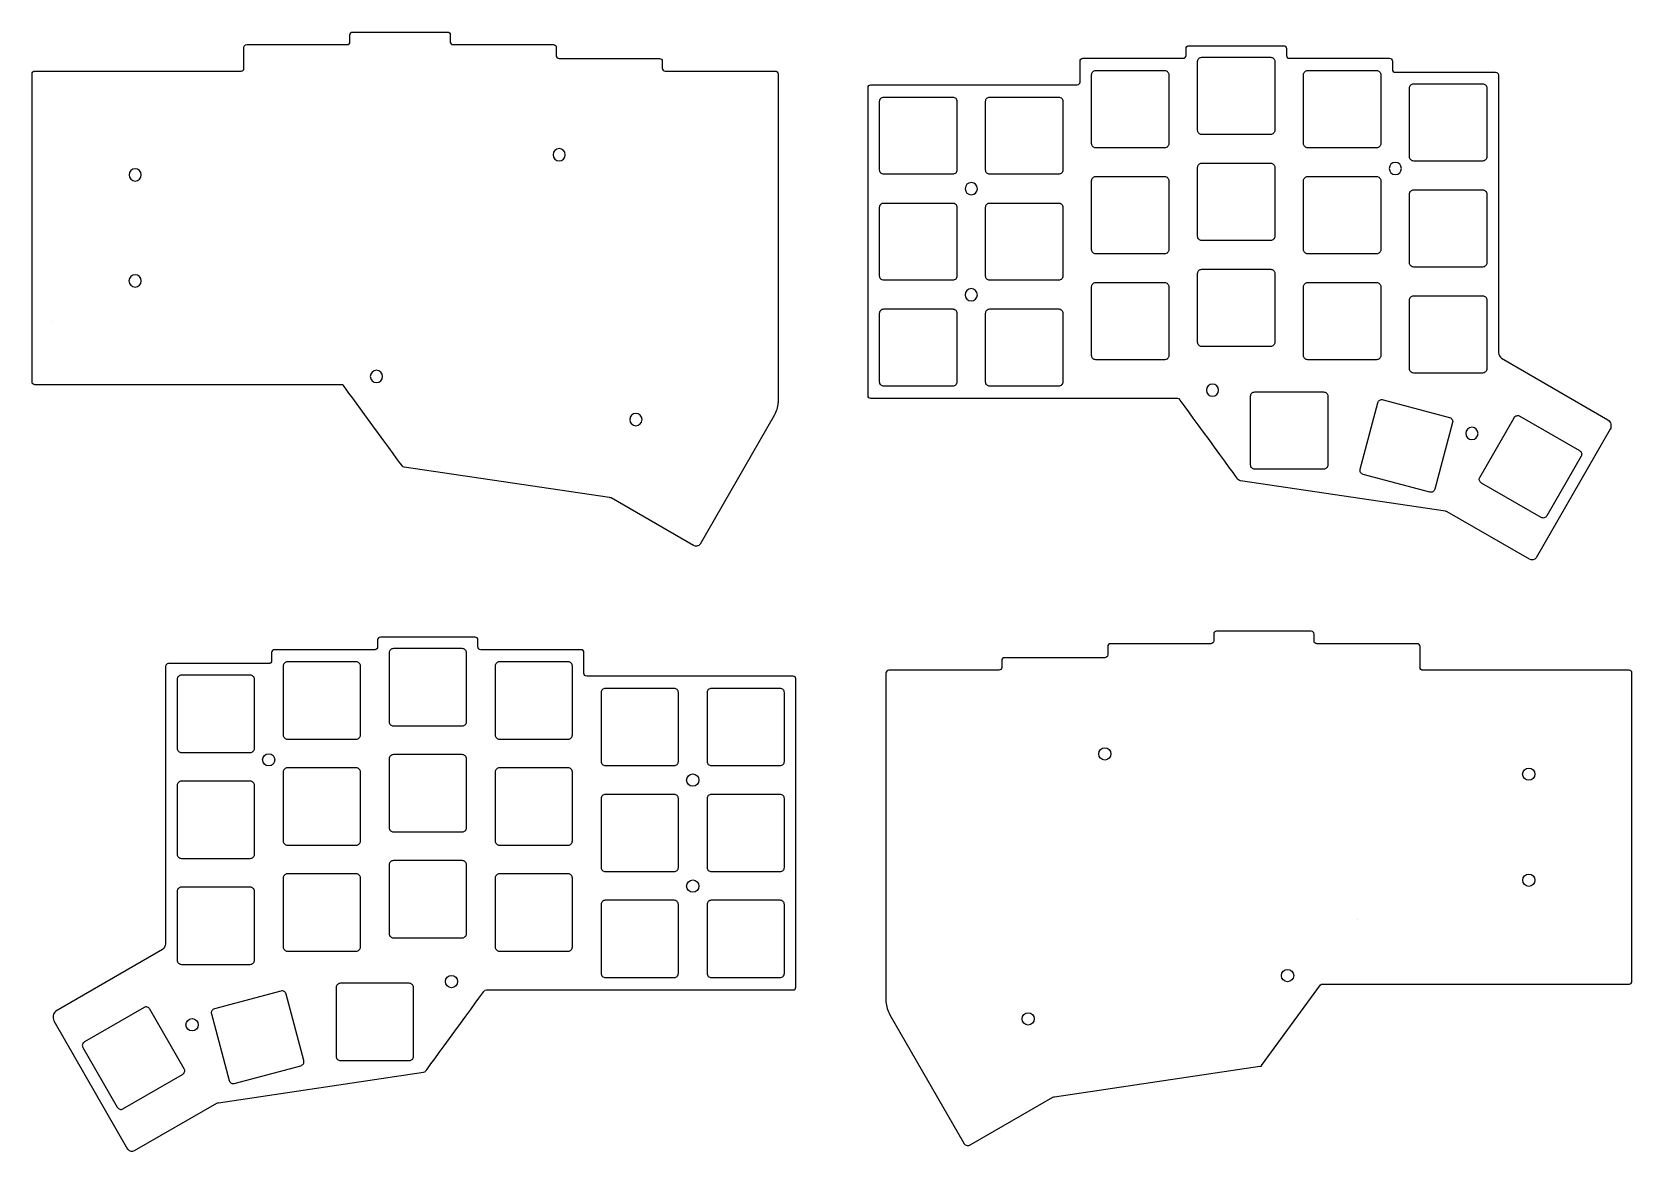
# Model space of a CAD drawing. Header units: millimetres. Extents: x -143 to 144, y -101 to 100.
import ezdxf

# ---------------------------------------------------------------- set-up
doc = ezdxf.new("R2010")
doc.units = ezdxf.units.MM
doc.layers.get('0').update_dxf_attribs({"linetype": 'CONTINUOUS'})

msp = doc.modelspace()

# ---------------------------------------------------------------- linework, layer by layer
for p, q in [((-104.8, 97.57), (-86.8, 97.57)), ((-86.3, 98.07), (-86.3, 99.32)), ((-85.8, 99.82), (-68.8, 99.82)), ((-68.3, 99.32), (-68.3, 98.07)), ((-67.8, 97.57), (-49.79, 97.57)), ((-105.3, 93.32), (-105.3, 97.07)), ((-49.29, 97.07), (-49.29, 95.57)), ((-48.79, 95.07), (-30.79, 95.07)), ((45.11, 95.1), (63.12, 95.1)), ((63.62, 95.6), (63.62, 96.85)), ((64.12, 97.35), (81.12, 97.35)), ((81.62, 96.85), (81.62, 95.6)), ((82.12, 95.1), (100.12, 95.1)), ((-143.3, 37.07), (-143.3, 92.32)), ((-142.8, 92.82), (-125.8, 92.82)), ((-125.8, 92.82), (-123.8, 92.82)), ((-123.8, 92.82), (-105.8, 92.82)), ((-30.29, 94.57), (-30.29, 93.34)), ((-29.79, 92.81), (-10.04, 92.81)), ((-9.54, 92.31), (-9.54, 33.35)), ((44.61, 90.85), (44.61, 94.6)), ((100.62, 94.6), (100.62, 93.1)), ((101.12, 92.6), (119.12, 92.6)), ((119.62, 92.1), (119.62, 90.87)), ((6.61, 34.6), (6.61, 89.85)), ((7.11, 90.35), (24.11, 90.35)), ((24.11, 90.35), (26.11, 90.35)), ((26.11, 90.35), (44.11, 90.35)), ((119.62, 90.87), (119.62, 74.61)), ((119.62, 74.61), (119.62, 42.31)), ((-139.8, 47.97), (-139.81, 47.97)), ((120.2, 41.32), (139.27, 30.29)), ((-125.8, 36.57), (-142.8, 36.57)), ((-123.8, 36.57), (-125.8, 36.57)), ((-87.8, 36.57), (-123.8, 36.57)), ((24.11, 34.1), (7.11, 34.1)), ((26.11, 34.1), (24.11, 34.1)), ((62.12, 34.1), (26.11, 34.1)), ((-10.26, 31.05), (-23.49, 8.01)), ((139.66, 28.59), (126.42, 5.55)), ((-39.75, 16.35), (-76.55, 21.82)), ((110.16, 13.88), (73.37, 19.35)), ((-24.72, 7.78), (-39.47, 16.27)), ((125.19, 5.32), (110.44, 13.8)), ((68.57, -8.12), (68.57, -9.37)), ((86.07, -7.62), (69.07, -7.62)), ((86.57, -9.37), (86.57, -8.12)), ((-100.35, -11.43), (-100.35, -12.93)), ((-81.84, -10.93), (-99.85, -10.93)), ((-81.34, -9.18), (-81.34, -10.43)), ((-63.84, -8.68), (-80.84, -8.68)), ((-63.34, -10.43), (-63.34, -9.18)), ((-44.84, -10.93), (-62.84, -10.93)), ((-44.34, -15.18), (-44.34, -11.43)), ((49.57, -10.37), (49.57, -11.87)), ((68.07, -9.87), (50.07, -9.87)), ((105.07, -9.87), (87.07, -9.87)), ((105.57, -14.12), (105.57, -10.37)), ((-119.35, -13.93), (-119.35, -15.16)), ((-100.85, -13.43), (-118.85, -13.43)), ((30.57, -12.87), (30.57, -14.11)), ((49.07, -12.37), (31.07, -12.37)), ((-119.35, -15.16), (-119.35, -31.42)), ((-25.84, -15.68), (-43.84, -15.68)), ((-23.84, -15.68), (-25.84, -15.68)), ((-6.84, -15.68), (-23.84, -15.68)), ((-6.34, -71.43), (-6.34, -16.18)), ((9.81, -15.13), (9.81, -74.09)), ((30.07, -14.63), (10.31, -14.63)), ((124.07, -14.62), (106.07, -14.62)), ((126.07, -14.62), (124.07, -14.62)), ((143.07, -14.62), (126.07, -14.62)), ((143.57, -70.38), (143.57, -15.12)), ((-119.35, -31.42), (-119.35, -63.72)), ((94.37, -59.24), (94.36, -59.24)), ((-119.93, -64.71), (-139, -75.74)), ((88.07, -70.88), (124.07, -70.88)), ((124.07, -70.88), (126.07, -70.88)), ((126.07, -70.88), (143.07, -70.88)), ((-61.84, -71.93), (-25.84, -71.93)), ((-25.84, -71.93), (-23.84, -71.93)), ((-23.84, -71.93), (-6.84, -71.93)), ((-139.38, -77.45), (-126.15, -100.49)), ((10.53, -76.39), (23.77, -99.43)), ((40.03, -91.1), (76.82, -85.63)), ((-109.89, -92.15), (-73.09, -86.68)), ((25, -99.66), (39.75, -91.17)), ((-124.92, -100.72), (-110.17, -92.23))]:
    msp.add_line(p, q)
for points in [[(66.44, 95.29), (78.79, 95.29, -0.414214), (79.54, 94.54), (79.54, 82.19, -0.414214), (78.79, 81.44), (66.44, 81.44, -0.414214), (65.69, 82.19), (65.69, 94.54, -0.414214)], [(59.79, 79.06), (47.43, 79.06, -0.414214), (46.68, 79.81), (46.68, 92.16, -0.414214), (47.43, 92.91), (59.79, 92.91, -0.414214), (60.54, 92.16), (60.54, 79.81, -0.414214)], [(98.54, 92.16), (98.54, 79.81, -0.414214), (97.79, 79.06), (85.44, 79.06, -0.414214), (84.69, 79.81), (84.69, 92.16, -0.414214), (85.44, 92.91), (97.79, 92.91, -0.414214)], [(117.54, 89.79), (117.54, 77.44, -0.414214), (116.79, 76.69), (104.44, 76.69, -0.414214), (103.69, 77.44), (103.69, 89.79, -0.414214), (104.44, 90.54), (116.79, 90.54, -0.414214)], [(22.53, 87.41), (22.53, 75.06, -0.414214), (21.78, 74.31), (9.43, 74.31, -0.414214), (8.68, 75.06), (8.68, 87.41, -0.414214), (9.43, 88.16), (21.78, 88.16, -0.414214)], [(41.53, 87.41), (41.53, 75.06, -0.414214), (40.78, 74.31), (28.43, 74.31, -0.414214), (27.68, 75.06), (27.68, 87.41, -0.414214), (28.43, 88.16), (40.78, 88.16, -0.414214)], [(65.69, 63.18), (65.69, 75.54, -0.414214), (66.44, 76.29), (78.79, 76.29, -0.414214), (79.54, 75.54), (79.54, 63.18, -0.414214), (78.79, 62.43), (66.44, 62.43, -0.414214)], [(59.79, 60.06), (47.43, 60.06, -0.414214), (46.68, 60.81), (46.68, 73.16, -0.414214), (47.43, 73.91), (59.79, 73.91, -0.414214), (60.54, 73.16), (60.54, 60.81, -0.414214)], [(98.54, 73.16), (98.54, 60.81, -0.414214), (97.79, 60.06), (85.44, 60.06, -0.414214), (84.69, 60.81), (84.69, 73.16, -0.414214), (85.44, 73.91), (97.79, 73.91, -0.414214)], [(8.68, 56.06), (8.68, 68.41, -0.414214), (9.43, 69.16), (21.78, 69.16, -0.414214), (22.53, 68.41), (22.53, 56.06, -0.414214), (21.78, 55.31), (9.43, 55.31, -0.414214)], [(27.68, 56.06), (27.68, 68.41, -0.414214), (28.43, 69.16), (40.78, 69.16, -0.414214), (41.53, 68.41), (41.53, 56.06, -0.414214), (40.78, 55.31), (28.43, 55.31, -0.414214)], [(116.79, 57.68), (104.44, 57.68, -0.414214), (103.69, 58.43), (103.69, 70.78, -0.414214), (104.44, 71.53), (116.79, 71.53, -0.414214), (117.54, 70.78), (117.54, 58.43, -0.414214)], [(60.54, 54.16), (60.54, 41.81, -0.414214), (59.79, 41.06), (47.43, 41.06, -0.414214), (46.68, 41.81), (46.68, 54.16, -0.414214), (47.43, 54.91), (59.79, 54.91, -0.414214)], [(66.44, 57.28), (78.79, 57.28, -0.414214), (79.54, 56.53), (79.54, 44.18, -0.414214), (78.79, 43.43), (66.44, 43.43, -0.414214), (65.69, 44.18), (65.69, 56.53, -0.414214)], [(97.79, 41.06), (85.44, 41.06, -0.414214), (84.69, 41.81), (84.69, 54.16, -0.414214), (85.44, 54.91), (97.79, 54.91, -0.414214), (98.54, 54.16), (98.54, 41.81, -0.414214)], [(117.54, 51.78), (117.54, 39.43, -0.414214), (116.79, 38.68), (104.44, 38.68, -0.414214), (103.69, 39.43), (103.69, 51.78, -0.414214), (104.44, 52.53), (116.79, 52.53, -0.414214)], [(9.43, 50.16), (21.78, 50.16, -0.414214), (22.53, 49.41), (22.53, 37.06, -0.414214), (21.78, 36.31), (9.43, 36.31, -0.414214), (8.68, 37.06), (8.68, 49.41, -0.414214)], [(27.68, 37.06), (27.68, 49.41, -0.414214), (28.43, 50.16), (40.78, 50.16, -0.414214), (41.53, 49.41), (41.53, 37.06, -0.414214), (40.78, 36.31), (28.43, 36.31, -0.414214)], [(75.19, 22.18), (75.19, 34.53, -0.414214), (75.94, 35.28), (88.29, 35.28, -0.414214), (89.04, 34.53), (89.04, 22.18, -0.414214), (88.29, 21.43), (75.94, 21.43, -0.414214)], [(111.4, 29.79), (108.22, 17.85, -0.414214), (107.3, 17.32), (95.37, 20.51, -0.414214), (94.84, 21.42), (98.02, 33.36, -0.414214), (98.94, 33.89), (110.87, 30.7, -0.414214)], [(134.45, 23.75), (128.29, 13.05, -0.414214), (127.26, 12.78), (116.56, 18.95, -0.414214), (116.29, 19.97), (122.45, 30.67, -0.414214), (123.48, 30.95), (134.18, 24.78, -0.414214)], [(-65.41, -23.85), (-65.41, -11.49, 0.414214), (-66.16, -10.74), (-78.51, -10.74, 0.414214), (-79.26, -11.49), (-79.26, -23.85, 0.414214), (-78.51, -24.6), (-66.16, -24.6, 0.414214)], [(-85.16, -13.12), (-97.52, -13.12, 0.414214), (-98.27, -13.87), (-98.27, -26.22, 0.414214), (-97.52, -26.97), (-85.16, -26.97, 0.414214), (-84.41, -26.22), (-84.41, -13.87, 0.414214)], [(-59.51, -26.97), (-47.16, -26.97, 0.414214), (-46.41, -26.22), (-46.41, -13.87, 0.414214), (-47.16, -13.12), (-59.51, -13.12, 0.414214), (-60.26, -13.87), (-60.26, -26.22, 0.414214)], [(-116.52, -29.35), (-104.17, -29.35, 0.414214), (-103.42, -28.6), (-103.42, -16.24, 0.414214), (-104.17, -15.49), (-116.52, -15.49, 0.414214), (-117.27, -16.24), (-117.27, -28.6, 0.414214)], [(-27.41, -30.97), (-27.41, -18.62, 0.414214), (-28.16, -17.87), (-40.51, -17.87, 0.414214), (-41.26, -18.62), (-41.26, -30.97, 0.414214), (-40.51, -31.72), (-28.16, -31.72, 0.414214)], [(-21.51, -31.72), (-9.16, -31.72, 0.414214), (-8.41, -30.97), (-8.41, -18.62, 0.414214), (-9.16, -17.87), (-21.51, -17.87, 0.414214), (-22.26, -18.62), (-22.26, -30.97, 0.414214)], [(-66.16, -29.75), (-78.51, -29.75, 0.414214), (-79.26, -30.5), (-79.26, -42.85, 0.414214), (-78.51, -43.6), (-66.16, -43.6, 0.414214), (-65.41, -42.85), (-65.41, -30.5, 0.414214)], [(-85.16, -32.12), (-97.52, -32.12, 0.414214), (-98.27, -32.87), (-98.27, -45.22, 0.414214), (-97.52, -45.97), (-85.16, -45.97, 0.414214), (-84.41, -45.22), (-84.41, -32.87, 0.414214)], [(-59.51, -45.97), (-47.16, -45.97, 0.414214), (-46.41, -45.22), (-46.41, -32.87, 0.414214), (-47.16, -32.12), (-59.51, -32.12, 0.414214), (-60.26, -32.87), (-60.26, -45.22, 0.414214)], [(-104.17, -34.5), (-116.52, -34.5, 0.414214), (-117.27, -35.25), (-117.27, -47.6, 0.414214), (-116.52, -48.35), (-104.17, -48.35, 0.414214), (-103.42, -47.6), (-103.42, -35.25, 0.414214)], [(-27.41, -49.97), (-27.41, -37.62, 0.414214), (-28.16, -36.87), (-40.51, -36.87, 0.414214), (-41.26, -37.62), (-41.26, -49.97, 0.414214), (-40.51, -50.72), (-28.16, -50.72, 0.414214)], [(-21.51, -50.72), (-9.16, -50.72, 0.414214), (-8.41, -49.97), (-8.41, -37.62, 0.414214), (-9.16, -36.87), (-21.51, -36.87, 0.414214), (-22.26, -37.62), (-22.26, -49.97, 0.414214)], [(-66.16, -48.75), (-78.51, -48.75, 0.414214), (-79.26, -49.5), (-79.26, -61.85, 0.414214), (-78.51, -62.6), (-66.16, -62.6, 0.414214), (-65.41, -61.85), (-65.41, -49.5, 0.414214)], [(-97.52, -64.97), (-85.16, -64.97, 0.414214), (-84.41, -64.22), (-84.41, -51.87, 0.414214), (-85.16, -51.12), (-97.52, -51.12, 0.414214), (-98.27, -51.87), (-98.27, -64.22, 0.414214)], [(-46.41, -64.22), (-46.41, -51.87, 0.414214), (-47.16, -51.12), (-59.51, -51.12, 0.414214), (-60.26, -51.87), (-60.26, -64.22, 0.414214), (-59.51, -64.97), (-47.16, -64.97, 0.414214)], [(-104.17, -53.5), (-116.52, -53.5, 0.414214), (-117.27, -54.25), (-117.27, -66.6, 0.414214), (-116.52, -67.35), (-104.17, -67.35, 0.414214), (-103.42, -66.6), (-103.42, -54.25, 0.414214)], [(-27.41, -68.97), (-27.41, -56.62, 0.414214), (-28.16, -55.87), (-40.51, -55.87, 0.414214), (-41.26, -56.62), (-41.26, -68.97, 0.414214), (-40.51, -69.72), (-28.16, -69.72, 0.414214)], [(-21.51, -69.72), (-9.16, -69.72, 0.414214), (-8.41, -68.97), (-8.41, -56.62, 0.414214), (-9.16, -55.87), (-21.51, -55.87, 0.414214), (-22.26, -56.62), (-22.26, -68.97, 0.414214)], [(-75.66, -70.75), (-88.01, -70.75, 0.414214), (-88.76, -71.5), (-88.76, -83.85, 0.414214), (-88.01, -84.6), (-75.66, -84.6, 0.414214), (-74.91, -83.85), (-74.91, -71.5, 0.414214)], [(-107.03, -88.71), (-95.1, -85.52, 0.414214), (-94.57, -84.61), (-97.75, -72.67, 0.414214), (-98.67, -72.14), (-110.6, -75.33, 0.414214), (-111.13, -76.24), (-107.95, -88.18, 0.414214)], [(-126.99, -93.25), (-116.29, -87.08, 0.414214), (-116.01, -86.06), (-122.18, -75.36, 0.414214), (-123.21, -75.08), (-133.91, -81.25, 0.414214), (-134.18, -82.28), (-128.01, -92.98, 0.414214)]]:
    msp.add_lwpolyline(points, format="xyb", close=True)
for centre, radius, start, end in [((121.41, 42.7), 1.83, 192.0808, 228.5346), ((-87.8, 36.07), 0.5, 45, 90), ((62.12, 33.6), 0.5, 45, 90), ((-40.05, 14.62), 1.75, 70.829, 80.3066), ((109.87, 12.15), 1.75, 70.829, 80.3066), ((14.7, -73.83), 4.89, 183.0488, 211.5066), ((76.76, -84.99), 0.637, 275.7965, 310.6007), ((-73.16, -86.05), 0.637, 275.7965, 310.6007)]:
    msp.add_arc(centre, radius, start, end)
at = {"extrusion": (0, 0, -1)}
for centre, radius, start, end in [((14.43, 33.61), 4.89, 183.0488, 211.5066), ((76.48, 22.45), 0.637, 275.7965, 310.6007), ((-73.43, 19.98), 0.637, 275.7965, 310.6007), ((121.14, -63.33), 1.83, 192.0808, 228.5346), ((-88.07, -71.38), 0.5, 45, 90), ((61.84, -72.43), 0.5, 45, 90), ((-40.32, -92.82), 1.75, 70.829, 80.3066), ((109.59, -93.88), 1.75, 70.829, 80.3066)]:
    msp.add_arc(centre, radius, start, end, dxfattribs=at)
for points in [[(-105.3, 97.07), (-105.3, 97.35), (-105.07, 97.57), (-104.8, 97.57)], [(-86.8, 97.57), (-86.52, 97.57), (-86.3, 97.79), (-86.3, 98.07)], [(-86.3, 99.32), (-86.3, 99.6), (-86.07, 99.82), (-85.8, 99.82)], [(-68.8, 99.82), (-68.52, 99.82), (-68.3, 99.6), (-68.3, 99.32)], [(-68.3, 98.07), (-68.3, 97.79), (-68.07, 97.57), (-67.8, 97.57)], [(-49.79, 97.57), (-49.52, 97.57), (-49.29, 97.35), (-49.29, 97.07)], [(-49.29, 95.57), (-49.29, 95.29), (-49.07, 95.07), (-48.79, 95.07)], [(-30.79, 95.07), (-30.52, 95.07), (-30.29, 94.85), (-30.29, 94.57)], [(44.61, 94.6), (44.61, 94.88), (44.84, 95.1), (45.11, 95.1)], [(63.12, 95.1), (63.39, 95.1), (63.62, 95.33), (63.62, 95.6)], [(63.62, 96.85), (63.62, 97.13), (63.84, 97.35), (64.12, 97.35)], [(81.12, 97.35), (81.39, 97.35), (81.62, 97.13), (81.62, 96.85)], [(81.62, 95.6), (81.62, 95.33), (81.84, 95.1), (82.12, 95.1)], [(100.12, 95.1), (100.39, 95.1), (100.62, 94.88), (100.62, 94.6)], [(-143.3, 92.32), (-143.3, 92.6), (-143.08, 92.82), (-142.8, 92.82)], [(-105.8, 92.82), (-105.52, 92.82), (-105.3, 93.04), (-105.3, 93.32)], [(-30.29, 93.34), (-30.27, 93.07), (-30.06, 92.85), (-29.79, 92.81)], [(-10.04, 92.81), (-9.77, 92.81), (-9.54, 92.59), (-9.54, 92.31)], [(100.62, 93.1), (100.62, 92.83), (100.84, 92.6), (101.12, 92.6)], [(119.12, 92.6), (119.4, 92.6), (119.62, 92.38), (119.62, 92.1)], [(6.61, 89.85), (6.61, 90.13), (6.84, 90.35), (7.11, 90.35)], [(44.11, 90.35), (44.39, 90.35), (44.61, 90.58), (44.61, 90.85)], [(-142.8, 36.57), (-143.08, 36.57), (-143.3, 36.79), (-143.3, 37.07)], [(-76.9, 21.97), (-76.9, 21.97), (-87.45, 36.42), (-87.44, 36.42)], [(7.11, 34.1), (6.84, 34.1), (6.61, 34.32), (6.61, 34.6)], [(73.02, 19.5), (73.02, 19.5), (62.47, 33.96), (62.47, 33.95)], [(139.27, 30.29), (139.8, 29.89), (139.96, 29.17), (139.66, 28.59)], [(69.07, -7.62), (68.79, -7.62), (68.57, -7.84), (68.57, -8.12)], [(86.57, -8.12), (86.57, -7.84), (86.35, -7.62), (86.07, -7.62)], [(-99.85, -10.93), (-100.12, -10.93), (-100.35, -11.15), (-100.35, -11.43)], [(-81.34, -10.43), (-81.34, -10.71), (-81.57, -10.93), (-81.84, -10.93)], [(-80.84, -8.68), (-81.12, -8.68), (-81.34, -8.9), (-81.34, -9.18)], [(-63.34, -9.18), (-63.34, -8.9), (-63.57, -8.68), (-63.84, -8.68)], [(-62.84, -10.93), (-63.12, -10.93), (-63.34, -10.71), (-63.34, -10.43)], [(-44.34, -11.43), (-44.34, -11.15), (-44.57, -10.93), (-44.84, -10.93)], [(50.07, -9.87), (49.79, -9.87), (49.57, -10.09), (49.57, -10.37)], [(68.57, -9.37), (68.57, -9.65), (68.34, -9.87), (68.07, -9.87)], [(87.07, -9.87), (86.79, -9.87), (86.57, -9.65), (86.57, -9.37)], [(105.57, -10.37), (105.57, -10.09), (105.35, -9.87), (105.07, -9.87)], [(-118.85, -13.43), (-119.12, -13.43), (-119.35, -13.65), (-119.35, -13.93)], [(-100.35, -12.93), (-100.35, -13.21), (-100.57, -13.43), (-100.85, -13.43)], [(30.57, -14.11), (30.54, -14.37), (30.33, -14.59), (30.07, -14.63)], [(31.07, -12.37), (30.79, -12.37), (30.57, -12.6), (30.57, -12.87)], [(49.57, -11.87), (49.57, -12.15), (49.34, -12.37), (49.07, -12.37)], [(106.07, -14.62), (105.8, -14.62), (105.57, -14.4), (105.57, -14.12)], [(-43.84, -15.68), (-44.12, -15.68), (-44.34, -15.46), (-44.34, -15.18)], [(-6.34, -16.18), (-6.34, -15.9), (-6.56, -15.68), (-6.84, -15.68)], [(10.31, -14.63), (10.04, -14.63), (9.81, -14.85), (9.81, -15.13)], [(143.57, -15.12), (143.57, -14.85), (143.35, -14.62), (143.07, -14.62)], [(-6.84, -71.93), (-6.56, -71.93), (-6.34, -71.71), (-6.34, -71.43)], [(77.17, -85.48), (77.17, -85.48), (87.72, -71.02), (87.72, -71.02)], [(143.07, -70.88), (143.35, -70.88), (143.57, -70.65), (143.57, -70.38)], [(-72.74, -86.53), (-72.74, -86.53), (-62.19, -72.08), (-62.2, -72.08)], [(-139, -75.74), (-139.53, -76.14), (-139.69, -76.86), (-139.38, -77.45)]]:
    msp.add_open_spline(points, degree=3)
for points, knots in [([(-49.88, 77.82), (-49.88, 78.43), (-49.38, 78.92), (-48.17, 78.92), (-47.68, 78.43), (-47.68, 77.21), (-48.17, 76.72), (-49.38, 76.72), (-49.88, 77.21), (-49.88, 77.82)], [0, 0, 0, 0, 1, 1, 2, 2, 3, 3, 4, 4, 4, 4]), ([(-125.9, 74.2), (-125.9, 74.8), (-125.4, 75.3), (-124.19, 75.3), (-123.7, 74.8), (-123.7, 73.59), (-124.19, 73.1), (-125.4, 73.1), (-125.9, 73.59), (-125.9, 74.2)], [0, 0, 0, 0, 1, 1, 2, 2, 3, 3, 4, 4, 4, 4]), ([(100.04, 75.35), (100.04, 75.96), (100.53, 76.45), (101.75, 76.45), (102.24, 75.96), (102.24, 74.74), (101.75, 74.25), (100.53, 74.25), (100.04, 74.74), (100.04, 75.35)], [0, 0, 0, 0, 1, 1, 2, 2, 3, 3, 4, 4, 4, 4]), ([(24.02, 71.73), (24.02, 72.34), (24.51, 72.83), (25.72, 72.83), (26.22, 72.34), (26.22, 71.12), (25.72, 70.63), (24.51, 70.63), (24.02, 71.12), (24.02, 71.73)], [0, 0, 0, 0, 1, 1, 2, 2, 3, 3, 4, 4, 4, 4]), ([(-125.91, 55.18), (-125.91, 55.79), (-125.41, 56.28), (-124.2, 56.28), (-123.71, 55.79), (-123.71, 54.57), (-124.2, 54.08), (-125.41, 54.08), (-125.91, 54.57), (-125.91, 55.18)], [0, 0, 0, 0, 1, 1, 2, 2, 3, 3, 4, 4, 4, 4]), ([(24.01, 52.71), (24.01, 53.32), (24.5, 53.81), (25.71, 53.81), (26.21, 53.32), (26.21, 52.11), (25.71, 51.61), (24.5, 51.61), (24.01, 52.11), (24.01, 52.71)], [0, 0, 0, 0, 1, 1, 2, 2, 3, 3, 4, 4, 4, 4]), ([(-82.65, 38.07), (-82.65, 38.68), (-82.16, 39.17), (-80.95, 39.17), (-80.45, 38.68), (-80.45, 37.46), (-80.95, 36.97), (-82.16, 36.97), (-82.65, 37.46), (-82.65, 38.07)], [0, 0, 0, 0, 1, 1, 2, 2, 3, 3, 4, 4, 4, 4]), ([(67.26, 35.6), (67.26, 36.21), (67.75, 36.7), (68.97, 36.7), (69.46, 36.21), (69.46, 35), (68.97, 34.5), (67.75, 34.5), (67.26, 35), (67.26, 35.6)], [0, 0, 0, 0, 1, 1, 2, 2, 3, 3, 4, 4, 4, 4]), ([(-36.13, 30.32), (-36.13, 30.92), (-35.64, 31.42), (-34.43, 31.42), (-33.93, 30.92), (-33.93, 29.71), (-34.43, 29.22), (-35.64, 29.22), (-36.13, 29.71), (-36.13, 30.32)], [0, 0, 0, 0, 1, 1, 2, 2, 3, 3, 4, 4, 4, 4]), ([(113.78, 27.85), (113.78, 28.46), (114.27, 28.95), (115.49, 28.95), (115.98, 28.46), (115.98, 27.24), (115.49, 26.75), (114.27, 26.75), (113.78, 27.24), (113.78, 27.85)], [0, 0, 0, 0, 1, 1, 2, 2, 3, 3, 4, 4, 4, 4]), ([(-23.49, 8.01), (-23.5, 8.01), (-23.5, 8), (-23.51, 7.99), (-23.79, 7.6), (-24.33, 7.51), (-24.72, 7.78)], [34, 34, 34, 34, 35, 35, 35, 36, 36, 36, 36]), ([(126.42, 5.55), (126.42, 5.54), (126.41, 5.53), (126.41, 5.52), (126.13, 5.13), (125.58, 5.04), (125.19, 5.32)], [34, 34, 34, 34, 35, 35, 35, 36, 36, 36, 36]), ([(50.15, -29.62), (50.15, -29.02), (49.66, -28.52), (48.44, -28.52), (47.95, -29.02), (47.95, -30.23), (48.44, -30.72), (49.66, -30.72), (50.15, -30.23), (50.15, -29.62)], [0, 0, 0, 0, 1, 1, 2, 2, 3, 3, 4, 4, 4, 4]), ([(-99.77, -30.68), (-99.77, -30.07), (-100.26, -29.58), (-101.47, -29.58), (-101.97, -30.07), (-101.97, -31.29), (-101.47, -31.78), (-100.26, -31.78), (-99.77, -31.29), (-99.77, -30.68)], [0, 0, 0, 0, 1, 1, 2, 2, 3, 3, 4, 4, 4, 4]), ([(-23.74, -34.3), (-23.74, -33.7), (-24.24, -33.2), (-25.45, -33.2), (-25.94, -33.7), (-25.94, -34.91), (-25.45, -35.4), (-24.24, -35.4), (-23.74, -34.91), (-23.74, -34.3)], [0, 0, 0, 0, 1, 1, 2, 2, 3, 3, 4, 4, 4, 4]), ([(126.17, -33.25), (126.17, -32.64), (125.68, -32.15), (124.46, -32.15), (123.97, -32.64), (123.97, -33.85), (124.46, -34.35), (125.68, -34.35), (126.17, -33.85), (126.17, -33.25)], [0, 0, 0, 0, 1, 1, 2, 2, 3, 3, 4, 4, 4, 4]), ([(126.18, -52.26), (126.18, -51.65), (125.69, -51.16), (124.47, -51.16), (123.98, -51.65), (123.98, -52.87), (124.47, -53.36), (125.69, -53.36), (126.18, -52.87), (126.18, -52.26)], [0, 0, 0, 0, 1, 1, 2, 2, 3, 3, 4, 4, 4, 4]), ([(-23.73, -53.32), (-23.73, -52.71), (-24.23, -52.22), (-25.44, -52.22), (-25.93, -52.71), (-25.93, -53.93), (-25.44, -54.42), (-24.23, -54.42), (-23.73, -53.93), (-23.73, -53.32)], [0, 0, 0, 0, 1, 1, 2, 2, 3, 3, 4, 4, 4, 4]), ([(82.93, -69.37), (82.93, -68.76), (82.43, -68.27), (81.22, -68.27), (80.73, -68.76), (80.73, -69.98), (81.22, -70.47), (82.43, -70.47), (82.93, -69.98), (82.93, -69.37)], [0, 0, 0, 0, 1, 1, 2, 2, 3, 3, 4, 4, 4, 4]), ([(-66.99, -70.43), (-66.99, -69.82), (-67.48, -69.33), (-68.69, -69.33), (-69.19, -69.82), (-69.19, -71.04), (-68.69, -71.53), (-67.48, -71.53), (-66.99, -71.04), (-66.99, -70.43)], [0, 0, 0, 0, 1, 1, 2, 2, 3, 3, 4, 4, 4, 4]), ([(-113.51, -78.18), (-113.51, -77.57), (-114, -77.08), (-115.21, -77.08), (-115.71, -77.57), (-115.71, -78.79), (-115.21, -79.28), (-114, -79.28), (-113.51, -78.79), (-113.51, -78.18)], [0, 0, 0, 0, 1, 1, 2, 2, 3, 3, 4, 4, 4, 4]), ([(36.41, -77.13), (36.41, -76.52), (35.91, -76.03), (34.7, -76.03), (34.21, -76.52), (34.21, -77.73), (34.7, -78.23), (35.91, -78.23), (36.41, -77.73), (36.41, -77.13)], [0, 0, 0, 0, 1, 1, 2, 2, 3, 3, 4, 4, 4, 4]), ([(23.77, -99.43), (23.77, -99.43), (23.78, -99.44), (23.78, -99.45), (24.06, -99.84), (24.6, -99.94), (25, -99.66)], [34, 34, 34, 34, 35, 35, 35, 36, 36, 36, 36]), ([(-126.15, -100.49), (-126.14, -100.49), (-126.14, -100.5), (-126.13, -100.51), (-125.86, -100.9), (-125.31, -100.99), (-124.92, -100.72)], [34, 34, 34, 34, 35, 35, 35, 36, 36, 36, 36])]:
    msp.add_open_spline(points, degree=3, knots=knots)

doc.saveas('drawing.dxf')
